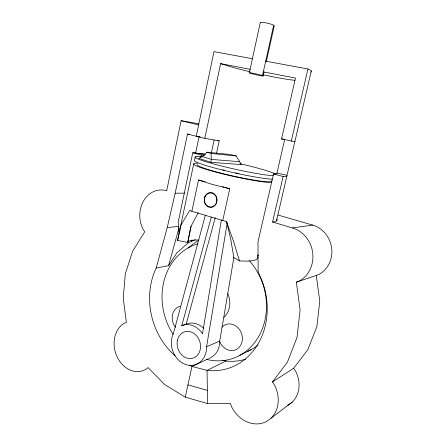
<?xml version="1.0" encoding="UTF-8"?>
<svg xmlns="http://www.w3.org/2000/svg" width="446" height="446" viewBox="0 0 446 446"><rect width="100%" height="100%" fill="white"/><g stroke="black" fill="none" stroke-linecap="round" stroke-linejoin="round"><path stroke-width="0.67" d="M263.586 72.302A7.103 0.479 12.8 0 0 263.324 71.867L295.481 78.056L281.554 138.918L294.856 141.705L294.867 141.388L276.47 220.976M210.964 162.35L211.315 159.406L211.058 153.496L206.855 152.197L202.529 156.591L198.665 158.341L210.964 162.35L241.353 164.552L236.107 155.922L229.696 154.461L206.855 152.197M257.927 255.541L257.721 256.902A41.032 8.323 12.3 0 1 239.441 260.865L233.849 257.71L230.799 239.541L226.635 221.74M221.311 220.118L202.467 333.898L201.029 331.685A20.722 17.277 72 0 0 183.785 324.928L181.739 325.747L211.27 217.157M205.355 215.256L173.422 333.43A20.722 17.277 72 0 0 184.817 364.198A20.722 17.277 72 0 0 206.576 346.737L227.204 223.089M208.979 358.35A19.981 16.842 71.6 0 0 219.744 341.051L233.91 257.314M198.704 123.888A11.836 0.34 12.5 0 0 193.079 122.778L181.104 120.704L166.709 190.721A26.197 22.055 85.9 0 0 143.963 200.26A26.197 22.055 85.9 0 0 142.921 229.027L144.727 231.781L132.652 251.17L125.326 273.827L123.224 298.14L126.374 322.419L123.843 323.484A25.651 20.588 74.7 0 0 117.181 357.001A25.651 20.588 74.7 0 0 145.77 369.377L147.988 367.576L164.903 384.703L185.235 397.13L207.624 403.613L230.353 403.429L231.647 406.942A28.511 24.067 63.2 0 0 266.106 421.682A28.511 24.067 63.2 0 0 274.569 385.16L272.422 381.943L287.441 362.124L297.042 337.377L300.102 309.858L296.345 282.179L299.651 280.863A28.734 26.342 75.8 0 0 312.657 252.503A28.734 26.342 75.8 0 0 292.464 227.939L272.578 222.052L283.11 176.477L286.839 176.276M175.066 355.757A67.814 58.103 74.8 0 1 156.178 268.035L167.244 227.527L175.172 193.224L187.459 134.051L189.427 134.33M195.593 153.268L199.145 136.398M198.883 240.076A30.746 6.233 12.3 0 0 187.727 242.501L177.614 240.422L193.726 163.849M195.164 157.025L194.445 160.443A41.779 3.44 12.5 0 0 226.133 170.946A41.779 3.44 12.5 0 0 272.344 179.175M200.851 157.048L201.28 155.018L204.458 155.403M187.459 134.051L204.803 138.377L220.625 63.65L250.189 69.336M239.441 260.865L233.838 242.133L226.451 221.601L191.875 211.304L198.526 179.972L205.166 181.84M191.2 226.194L187.727 242.501L190.732 226.824L198.225 212.692M211.393 152.733L214.113 140.022M177.614 240.422L180.881 225.263L189.712 210.378L191.875 211.304M216.578 153.028L219.198 140.847L217.347 140.289M249.336 72.776L260.313 22.523M222.716 220.731L229.74 188.747L225.754 187.627M185.235 397.13L191.997 366.411L208.26 358.818M262.499 75.597L273.66 25.199M263.146 75.971A7.097 0.44 12.8 0 0 253.289 73.295A7.097 0.44 12.8 0 0 252.308 73.846A7.097 0.44 12.8 0 0 263.146 75.971L263.965 72.263M266.323 61.637L274.251 25.851A7.175 0.987 13 0 0 266.992 23.097A7.175 0.987 13 0 0 260.414 22.807M284.754 139.135L276.96 173.081L276.659 173.845L273.537 173.968L257.978 241.966L258.128 272.222A67.814 58.103 74.8 0 1 259.589 341.151A67.814 58.103 74.8 0 1 207.022 370.397L191.997 366.411A67.814 58.103 74.8 0 1 189.5 365.291M291.26 141.215L307.952 68.985L265.693 61.18A7.119 0.597 12.9 0 1 265.933 61.704M294.856 141.705L311.269 70.931M181.739 325.747L186.166 324.197L215.279 217.57M156.178 268.035L168.566 265.671L179.069 227.689M192.232 240.138L191.613 241.37L191.518 240.026M168.566 265.671L176.856 252.893L187.972 243.059L195.242 239.686M180.067 230.967L178.946 232.622L178.199 222.225L192.756 152.783L204.452 153.881M272.422 381.943L293.607 368.307L307.796 349.753L316.861 326.684L319.771 301.111L316.27 275.433L319.381 274.195A26.676 24.814 74.7 0 0 331.64 247.837A26.676 24.814 74.7 0 0 312.679 225.096L277.897 215.011M270.973 418.231L292.197 402.091M239.669 355.401L251.321 349.569M245.746 359.153A64.302 55.912 74.2 0 1 225.843 361.037L207.022 370.397L207.624 403.613M206.576 346.737L219.744 341.051M186.166 324.197L188.201 323.383A20.483 17.138 71.9 0 1 203.515 328.139M296.345 282.179L316.27 275.433M292.464 227.939L312.679 225.096M167.244 227.527L178.757 226.417M175.172 193.224L184.544 193.112M239.346 161.664L211.315 159.406L202.529 156.591M211.058 153.496L236.107 155.922M281.554 138.918L283.974 139.263M204.803 138.377L219.198 140.847M200.215 136.872L196.229 136.236L213.969 51.63L252.497 58.744M205.455 154.539L192.756 152.783L201.28 155.018M276.96 173.081L287.012 175.272M229.74 188.747L211.817 184.287L198.526 179.972M181.104 120.704L198.598 124.913M222.56 360.201L225.843 361.037M273.537 173.968L283.11 176.477M187.928 384.892L207.384 390.339M222.437 186.696L224.427 187.253M220.625 63.65L234.875 67.948A42.704 2.888 12.8 0 0 250.167 71.828M293.607 368.307L295.631 371.284A26.509 22.796 61.9 0 1 287.257 405.52M271.553 182.643A41.746 3.652 12.5 0 1 217.04 172.457A41.746 3.652 12.5 0 1 197.873 163.208M271.653 180.753A38.222 3.339 12.5 0 1 235.923 176.622A38.222 3.339 12.5 0 1 197.182 164.602M238.972 173.522A38.256 3.144 12.5 0 1 237.601 173.226M236.921 173.081A38.256 3.144 12.5 0 1 235.639 172.803M224.667 170.249A38.256 3.144 12.5 0 1 222.699 169.759M273.136 175.702A41.807 3.222 12.5 0 1 216.132 164.619A41.807 3.222 12.5 0 1 202.032 156.78M239.892 163.699A41.807 3.222 12.5 0 1 275.7 174.146M175.557 327.325A13.018 10.916 74.6 0 1 180.061 306.296M227.845 293.685A19.958 17.177 74.7 0 1 223.92 317.329M249.453 260.793A59.926 51.597 74.6 0 1 261.417 331.016A59.926 51.597 74.6 0 1 206.509 359.342M173.171 334.428A59.926 51.597 74.6 0 1 197.818 243.839M257.587 254.817A57.857 50.292 74.3 0 1 258.563 255.77M258.095 345.048A57.857 50.292 74.3 0 1 247.72 351.32M221.907 327.141A13.547 11.635 69.7 0 1 239.781 329.956A13.547 11.635 69.7 0 1 236.659 349.279A13.547 11.635 69.7 0 1 219.622 341.302M294.957 80.286A42.704 2.888 12.8 0 1 263.09 74.766M307.952 68.985A53.57 4.488 12.9 0 1 310.946 72.057M276.849 219.092A51.814 7.353 12.4 0 1 272.578 222.052M188.507 247.982A64.302 55.912 74.2 0 1 198.442 240.466M205.004 196.591A7.264 6.35 87.8 0 0 210.657 207.457A7.264 6.35 87.8 0 0 216.009 196.53A7.264 6.35 87.8 0 0 205.004 196.591M177.424 340.237A13.815 11.512 72 0 0 192.009 358.394A13.815 11.512 72 0 0 197.015 336.301A13.815 11.512 72 0 0 177.424 340.237M205.099 196.156A7.264 6.35 87.9 0 0 210.752 207.016A7.264 6.35 87.9 0 0 216.104 196.084A7.264 6.35 87.9 0 0 205.099 196.156"/></g></svg>
